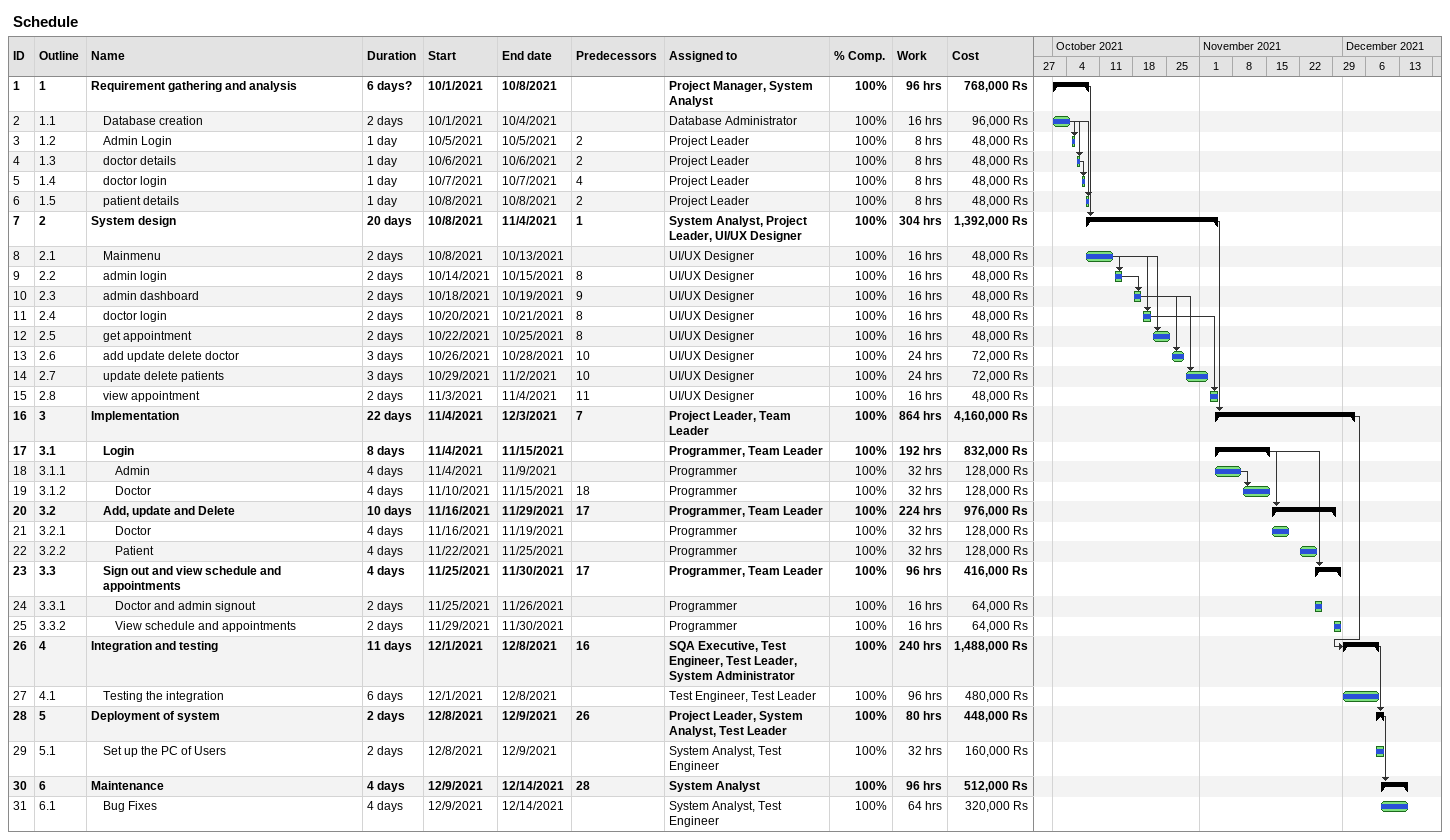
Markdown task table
Schedule

| ID | WBS | Task | Duration | Start | Finish | Predecessors | Resources | % complete | Work (h) | Cost (Rs) |
|---|---|---|---|---|---|---|---|---|---|---|
| 1 | 1 | **Requirement gathering and analysis** | 6d? | 2021-10-01 | 2021-10-08 |  | Project Manager, System Analyst | 100 | 96 | 768000 |
| 2 | 1.1 | Database creation | 2d | 2021-10-01 | 2021-10-04 |  | Database Administrator | 100 | 16 | 96000 |
| 3 | 1.2 | Admin Login | 1d | 2021-10-05 | 2021-10-05 | 2 | Project Leader | 100 | 8 | 48000 |
| 4 | 1.3 | doctor details | 1d | 2021-10-06 | 2021-10-06 | 2 | Project Leader | 100 | 8 | 48000 |
| 5 | 1.4 | doctor login | 1d | 2021-10-07 | 2021-10-07 | 4 | Project Leader | 100 | 8 | 48000 |
| 6 | 1.5 | patient details | 1d | 2021-10-08 | 2021-10-08 | 2 | Project Leader | 100 | 8 | 48000 |
| 7 | 2 | **System design** | 20d | 2021-10-08 | 2021-11-04 | 1 | System Analyst, Project Leader, UI/UX Designer | 100 | 304 | 1392000 |
| 8 | 2.1 | Mainmenu | 2d | 2021-10-08 | 2021-10-13 |  | UI/UX Designer | 100 | 16 | 48000 |
| 9 | 2.2 | admin login | 2d | 2021-10-14 | 2021-10-15 | 8 | UI/UX Designer | 100 | 16 | 48000 |
| 10 | 2.3 | admin dashboard | 2d | 2021-10-18 | 2021-10-19 | 9 | UI/UX Designer | 100 | 16 | 48000 |
| 11 | 2.4 | doctor login | 2d | 2021-10-20 | 2021-10-21 | 8 | UI/UX Designer | 100 | 16 | 48000 |
| 12 | 2.5 | get appointment | 2d | 2021-10-22 | 2021-10-25 | 8 | UI/UX Designer | 100 | 16 | 48000 |
| 13 | 2.6 | add update delete doctor | 3d | 2021-10-26 | 2021-10-28 | 10 | UI/UX Designer | 100 | 24 | 72000 |
| 14 | 2.7 | update delete patients | 3d | 2021-10-29 | 2021-11-02 | 10 | UI/UX Designer | 100 | 24 | 72000 |
| 15 | 2.8 | view appointment | 2d | 2021-11-03 | 2021-11-04 | 11 | UI/UX Designer | 100 | 16 | 48000 |
| 16 | 3 | **Implementation** | 22d | 2021-11-04 | 2021-12-03 | 7 | Project Leader, Team Leader | 100 | 864 | 4160000 |
| 17 | 3.1 | **Login** | 8d | 2021-11-04 | 2021-11-15 |  | Programmer, Team Leader | 100 | 192 | 832000 |
| 18 | 3.1.1 | Admin | 4d | 2021-11-04 | 2021-11-09 |  | Programmer | 100 | 32 | 128000 |
| 19 | 3.1.2 | Doctor | 4d | 2021-11-10 | 2021-11-15 | 18 | Programmer | 100 | 32 | 128000 |
| 20 | 3.2 | **Add, update and Delete** | 10d | 2021-11-16 | 2021-11-29 | 17 | Programmer, Team Leader | 100 | 224 | 976000 |
| 21 | 3.2.1 | Doctor | 4d | 2021-11-16 | 2021-11-19 |  | Programmer | 100 | 32 | 128000 |
| 22 | 3.2.2 | Patient | 4d | 2021-11-22 | 2021-11-25 |  | Programmer | 100 | 32 | 128000 |
| 23 | 3.3 | **Sign out and view schedule and appointments** | 4d | 2021-11-25 | 2021-11-30 | 17 | Programmer, Team Leader | 100 | 96 | 416000 |
| 24 | 3.3.1 | Doctor and admin signout | 2d | 2021-11-25 | 2021-11-26 |  | Programmer | 100 | 16 | 64000 |
| 25 | 3.3.2 | View schedule and appointments | 2d | 2021-11-29 | 2021-11-30 |  | Programmer | 100 | 16 | 64000 |
| 26 | 4 | **Integration and testing** | 11d | 2021-12-01 | 2021-12-08 | 16 | SQA Executive, Test Engineer, Test Leader, System Administrator | 100 | 240 | 1488000 |
| 27 | 4.1 | Testing the integration | 6d | 2021-12-01 | 2021-12-08 |  | Test Engineer, Test Leader | 100 | 96 | 480000 |
| 28 | 5 | **Deployment of system** | 2d | 2021-12-08 | 2021-12-09 | 26 | Project Leader, System Analyst, Test Leader | 100 | 80 | 448000 |
| 29 | 5.1 | Set up the PC of Users | 2d | 2021-12-08 | 2021-12-09 |  | System Analyst, Test Engineer | 100 | 32 | 160000 |
| 30 | 6 | **Maintenance** | 4d | 2021-12-09 | 2021-12-14 | 28 | System Analyst | 100 | 96 | 512000 |
| 31 | 6.1 | Bug Fixes | 4d | 2021-12-09 | 2021-12-14 |  | System Analyst, Test Engineer | 100 | 64 | 320000 |
